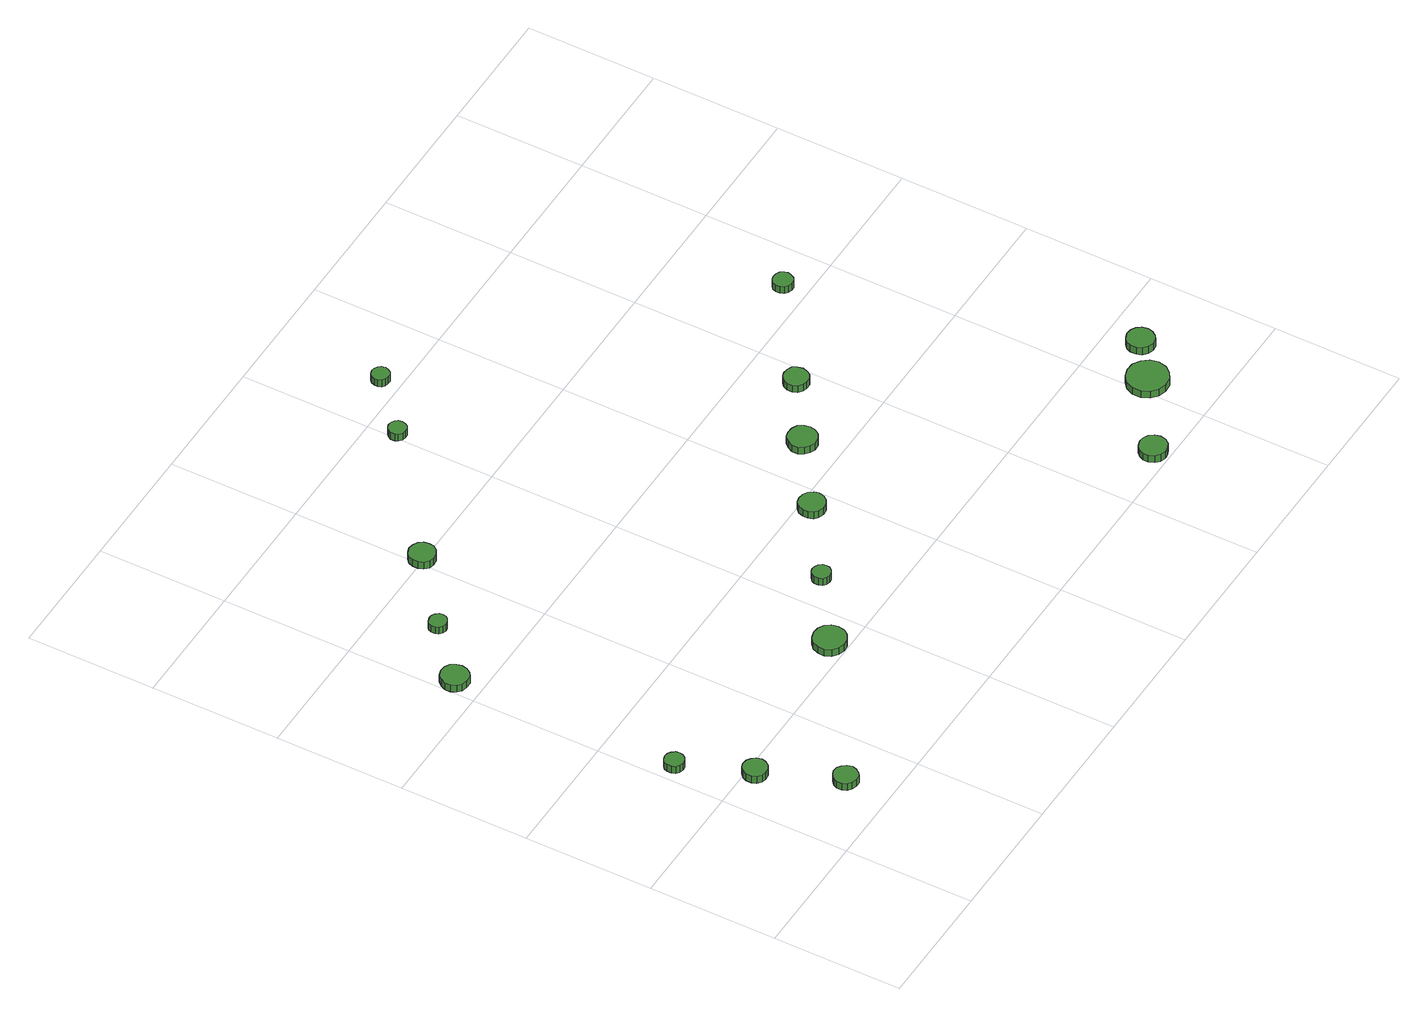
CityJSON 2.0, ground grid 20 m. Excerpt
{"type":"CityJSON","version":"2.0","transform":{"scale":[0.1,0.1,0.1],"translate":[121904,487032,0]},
"CityObjects":{
"tree1":{"type":"SolitaryVegetationObject","attributes":{"function":"something"},"geometry":[{"type":"MultiSurface","lod":"1","boundaries":[[[0,1,2,3,4,5,6,7,8,9,10,11,12,13,14]],[[15,16,17,18,19,20,21,22,23,24,25,26,27,28,29]],[[0,29,28,1]],[[1,28,27,2]],[[2,27,26,3]],[[3,26,25,4]],[[4,25,24,5]],[[5,24,23,6]],[[6,23,22,7]],[[7,22,21,8]],[[8,21,20,9]],[[9,20,19,10]],[[10,19,18,11]],[[11,18,17,12]],[[12,17,16,13]],[[13,16,15,14]],[[14,15,29,0]]]}]},
"tree2":{"type":"SolitaryVegetationObject","attributes":{"function":"something"},"geometry":[{"type":"MultiSurface","lod":"1","boundaries":[[[30,31,32,33,34,35,36,37,38,39,40,41,42,43,44]],[[45,46,47,48,49,50,51,52,53,54,55,56,57,58,59]],[[30,59,58,31]],[[31,58,57,32]],[[32,57,56,33]],[[33,56,55,34]],[[34,55,54,35]],[[35,54,53,36]],[[36,53,52,37]],[[37,52,51,38]],[[38,51,50,39]],[[39,50,49,40]],[[40,49,48,41]],[[41,48,47,42]],[[42,47,46,43]],[[43,46,45,44]],[[44,45,59,30]]]}]},
"tree3":{"type":"SolitaryVegetationObject","attributes":{"function":"something"},"geometry":[{"type":"MultiSurface","lod":"1","boundaries":[[[60,61,62,63,64,65,66,67,68,69,70,71,72,73,74]],[[75,76,77,78,79,80,81,82,83,84,85,86,87,88,89]],[[60,89,88,61]],[[61,88,87,62]],[[62,87,86,63]],[[63,86,85,64]],[[64,85,84,65]],[[65,84,83,66]],[[66,83,82,67]],[[67,82,81,68]],[[68,81,80,69]],[[69,80,79,70]],[[70,79,78,71]],[[71,78,77,72]],[[72,77,76,73]],[[73,76,75,74]],[[74,75,89,60]]]}]},
"tree4":{"type":"SolitaryVegetationObject","attributes":{"function":"something"},"geometry":[{"type":"MultiSurface","lod":"1","boundaries":[[[90,91,92,93,94,95,96,97,98,99,100,101,102,103,104]],[[105,106,107,108,109,110,111,112,113,114,115,116,117,118,119]],[[90,119,118,91]],[[91,118,117,92]],[[92,117,116,93]],[[93,116,115,94]],[[94,115,114,95]],[[95,114,113,96]],[[96,113,112,97]],[[97,112,111,98]],[[98,111,110,99]],[[99,110,109,100]],[[100,109,108,101]],[[101,108,107,102]],[[102,107,106,103]],[[103,106,105,104]],[[104,105,119,90]]]}]},
"tree5":{"type":"SolitaryVegetationObject","attributes":{"function":"something"},"geometry":[{"type":"MultiSurface","lod":"1","boundaries":[[[120,121,122,123,124,125,126,127,128,129,130,131,132,133,134]],[[135,136,137,138,139,140,141,142,143,144,145,146,147,148,149]],[[120,149,148,121]],[[121,148,147,122]],[[122,147,146,123]],[[123,146,145,124]],[[124,145,144,125]],[[125,144,143,126]],[[126,143,142,127]],[[127,142,141,128]],[[128,141,140,129]],[[129,140,139,130]],[[130,139,138,131]],[[131,138,137,132]],[[132,137,136,133]],[[133,136,135,134]],[[134,135,149,120]]]}]},
"tree6":{"type":"SolitaryVegetationObject","attributes":{"function":"something"},"geometry":[{"type":"MultiSurface","lod":"1","boundaries":[[[150,151,152,153,154,155,156,157,158,159,160,161,162,163,164]],[[165,166,167,168,169,170,171,172,173,174,175,176,177,178,179]],[[150,179,178,151]],[[151,178,177,152]],[[152,177,176,153]],[[153,176,175,154]],[[154,175,174,155]],[[155,174,173,156]],[[156,173,172,157]],[[157,172,171,158]],[[158,171,170,159]],[[159,170,169,160]],[[160,169,168,161]],[[161,168,167,162]],[[162,167,166,163]],[[163,166,165,164]],[[164,165,179,150]]]}]},
"tree7":{"type":"SolitaryVegetationObject","attributes":{"function":"something"},"geometry":[{"type":"MultiSurface","lod":"1","boundaries":[[[180,181,182,183,184,185,186,187,188,189,190,191,192,193,194]],[[195,196,197,198,199,200,201,202,203,204,205,206,207,208,209]],[[180,209,208,181]],[[181,208,207,182]],[[182,207,206,183]],[[183,206,205,184]],[[184,205,204,185]],[[185,204,203,186]],[[186,203,202,187]],[[187,202,201,188]],[[188,201,200,189]],[[189,200,199,190]],[[190,199,198,191]],[[191,198,197,192]],[[192,197,196,193]],[[193,196,195,194]],[[194,195,209,180]]]}]},
"tree8":{"type":"SolitaryVegetationObject","attributes":{"function":"something"},"geometry":[{"type":"MultiSurface","lod":"1","boundaries":[[[210,211,212,213,214,215,216,217,218,219,220,221,222,223,224]],[[225,226,227,228,229,230,231,232,233,234,235,236,237,238,239]],[[210,239,238,211]],[[211,238,237,212]],[[212,237,236,213]],[[213,236,235,214]],[[214,235,234,215]],[[215,234,233,216]],[[216,233,232,217]],[[217,232,231,218]],[[218,231,230,219]],[[219,230,229,220]],[[220,229,228,221]],[[221,228,227,222]],[[222,227,226,223]],[[223,226,225,224]],[[224,225,239,210]]]}]},
"tree9":{"type":"SolitaryVegetationObject","attributes":{"function":"something"},"geometry":[{"type":"MultiSurface","lod":"1","boundaries":[[[240,241,242,243,244,245,246,247,248,249,250,251,252,253,254]],[[255,256,257,258,259,260,261,262,263,264,265,266,267,268,269]],[[240,269,268,241]],[[241,268,267,242]],[[242,267,266,243]],[[243,266,265,244]],[[244,265,264,245]],[[245,264,263,246]],[[246,263,262,247]],[[247,262,261,248]],[[248,261,260,249]],[[249,260,259,250]],[[250,259,258,251]],[[251,258,257,252]],[[252,257,256,253]],[[253,256,255,254]],[[254,255,269,240]]]}]},
"tree10":{"type":"SolitaryVegetationObject","attributes":{"function":"something"},"geometry":[{"type":"MultiSurface","lod":"1","boundaries":[[[270,271,272,273,274,275,276,277,278,279,280,281,282,283,284]],[[285,286,287,288,289,290,291,292,293,294,295,296,297,298,299]],[[270,299,298,271]],[[271,298,297,272]],[[272,297,296,273]],[[273,296,295,274]],[[274,295,294,275]],[[275,294,293,276]],[[276,293,292,277]],[[277,292,291,278]],[[278,291,290,279]],[[279,290,289,280]],[[280,289,288,281]],[[281,288,287,282]],[[282,287,286,283]],[[283,286,285,284]],[[284,285,299,270]]]}]},
"tree11":{"type":"SolitaryVegetationObject","attributes":{"function":"something"},"geometry":[{"type":"MultiSurface","lod":"1","boundaries":[[[300,301,302,303,304,305,306,307,308,309,310,311,312,313,314]],[[315,316,317,318,319,320,321,322,323,324,325,326,327,328,329]],[[300,329,328,301]],[[301,328,327,302]],[[302,327,326,303]],[[303,326,325,304]],[[304,325,324,305]],[[305,324,323,306]],[[306,323,322,307]],[[307,322,321,308]],[[308,321,320,309]],[[309,320,319,310]],[[310,319,318,311]],[[311,318,317,312]],[[312,317,316,313]],[[313,316,315,314]],[[314,315,329,300]]]}]},
"tree12":{"type":"SolitaryVegetationObject","attributes":{"function":"something"},"geometry":[{"type":"MultiSurface","lod":"1","boundaries":[[[330,331,332,333,334,335,336,337,338,339,340,341,342,343,344]],[[345,346,347,348,349,350,351,352,353,354,355,356,357,358,359]],[[330,359,358,331]],[[331,358,357,332]],[[332,357,356,333]],[[333,356,355,334]],[[334,355,354,335]],[[335,354,353,336]],[[336,353,352,337]],[[337,352,351,338]],[[338,351,350,339]],[[339,350,349,340]],[[340,349,348,341]],[[341,348,347,342]],[[342,347,346,343]],[[343,346,345,344]],[[344,345,359,330]]]}]},
"tree13":{"type":"SolitaryVegetationObject","attributes":{"function":"something"},"geometry":[{"type":"MultiSurface","lod":"1","boundaries":[[[360,361,362,363,364,365,366,367,368,369,370,371,372,373,374]],[[375,376,377,378,379,380,381,382,383,384,385,386,387,388,389]],[[360,389,388,361]],[[361,388,387,362]],[[362,387,386,363]],[[363,386,385,364]],[[364,385,384,365]],[[365,384,383,366]],[[366,383,382,367]],[[367,382,381,368]],[[368,381,380,369]],[[369,380,379,370]],[[370,379,378,371]],[[371,378,377,372]],[[372,377,376,373]],[[373,376,375,374]],[[374,375,389,360]]]}]},
"tree14":{"type":"SolitaryVegetationObject","attributes":{"function":"something"},"geometry":[{"type":"MultiSurface","lod":"1","boundaries":[[[390,391,392,393,394,395,396,397,398,399,400,401,402,403,404]],[[405,406,407,408,409,410,411,412,413,414,415,416,417,418,419]],[[390,419,418,391]],[[391,418,417,392]],[[392,417,416,393]],[[393,416,415,394]],[[394,415,414,395]],[[395,414,413,396]],[[396,413,412,397]],[[397,412,411,398]],[[398,411,410,399]],[[399,410,409,400]],[[400,409,408,401]],[[401,408,407,402]],[[402,407,406,403]],[[403,406,405,404]],[[404,405,419,390]]]}]},
"tree15":{"type":"SolitaryVegetationObject","attributes":{"function":"something"},"geometry":[{"type":"MultiSurface","lod":"1","boundaries":[[[420,421,422,423,424,425,426,427,428,429,430,431,432,433,434]],[[435,436,437,438,439,440,441,442,443,444,445,446,447,448,449]],[[420,449,448,421]],[[421,448,447,422]],[[422,447,446,423]],[[423,446,445,424]],[[424,445,444,425]],[[425,444,443,426]],[[426,443,442,427]],[[427,442,441,428]],[[428,441,440,429]],[[429,440,439,430]],[[430,439,438,431]],[[431,438,437,432]],[[432,437,436,433]],[[433,436,435,434]],[[434,435,449,420]]]}]},
"tree16":{"type":"SolitaryVegetationObject","attributes":{"function":"something"},"geometry":[{"type":"MultiSurface","lod":"1","boundaries":[[[450,451,452,453,454,455,456,457,458,459,460,461,462,463,464]],[[465,466,467,468,469,470,471,472,473,474,475,476,477,478,479]],[[450,479,478,451]],[[451,478,477,452]],[[452,477,476,453]],[[453,476,475,454]],[[454,475,474,455]],[[455,474,473,456]],[[456,473,472,457]],[[457,472,471,458]],[[458,471,470,459]],[[459,470,469,460]],[[460,469,468,461]],[[461,468,467,462]],[[462,467,466,463]],[[463,466,465,464]],[[464,465,479,450]]]}]},
"tree17":{"type":"SolitaryVegetationObject","attributes":{"function":"something"},"geometry":[{"type":"MultiSurface","lod":"1","boundaries":[[[480,481,482,483,484,485,486,487,488,489,490,491,492,493,494]],[[495,496,497,498,499,500,501,502,503,504,505,506,507,508,509]],[[480,509,508,481]],[[481,508,507,482]],[[482,507,506,483]],[[483,506,505,484]],[[484,505,504,485]],[[485,504,503,486]],[[486,503,502,487]],[[487,502,501,488]],[[488,501,500,489]],[[489,500,499,490]],[[490,499,498,491]],[[491,498,497,492]],[[492,497,496,493]],[[493,496,495,494]],[[494,495,509,480]]]}]}
},
"vertices":[
[38,290,20],[37,296,20],[33,301,20],[28,304,20],[22,305,20],[16,303,20],[11,299,20],[9,293,20],[9,287,20],[11,281,20],[16,277,20],[22,275,20],[28,276,20],[33,279,20],[37,284,20],[37,284,7],[33,279,7],[28,276,7],[22,275,7],[16,277,7],[11,281,7],[9,287,7],[9,293,7],[11,299,7],[16,303,7],[22,305,7],[28,304,7],[33,301,7],[37,296,7],[38,290,7],
[88,186,16],[86,194,16],[81,200,16],[75,204,16],[67,205,16],[60,203,16],[54,197,16],[51,190,16],[51,182,16],[54,175,16],[60,170,16],[67,168,16],[75,169,16],[81,172,16],[86,179,16],[86,179,3],[81,172,3],[75,169,3],[67,168,3],[60,170,3],[54,175,3],[51,182,3],[51,190,3],[54,197,3],[60,203,3],[67,205,3],[75,204,3],[81,200,3],[86,194,3],[88,186,3],
[139,70,15],[137,78,15],[132,84,15],[126,88,15],[118,89,15],[111,86,15],[105,81,15],[102,74,15],[102,66,15],[105,59,15],[111,54,15],[118,52,15],[126,52,15],[132,56,15],[137,63,15],[137,63,2],[132,56,2],[126,52,2],[118,52,2],[111,54,2],[105,59,2],[102,66,2],[102,74,2],[105,81,2],[111,86,2],[118,89,2],[126,88,2],[132,84,2],[137,78,2],[139,70,2],
[42,642,15],[40,650,15],[35,658,15],[28,662,15],[19,663,15],[10,660,15],[4,654,15],[0,646,15],[0,637,15],[4,629,15],[10,623,15],[19,621,15],[28,621,15],[35,626,15],[40,633,15],[40,633,2],[35,626,2],[28,621,2],[19,621,2],[10,623,2],[4,629,2],[0,637,2],[0,646,2],[4,654,2],[10,660,2],[19,663,2],[28,662,2],[35,658,2],[40,650,2],[42,642,2],
[117,716,15],[116,721,15],[112,726,15],[107,729,15],[102,729,15],[96,727,15],[92,724,15],[90,719,15],[90,713,15],[92,708,15],[96,704,15],[102,702,15],[107,703,15],[112,706,15],[116,710,15],[116,710,2],[112,706,2],[107,703,2],[102,702,2],[96,704,2],[92,708,2],[90,713,2],[90,719,2],[92,724,2],[96,727,2],[102,729,2],[107,729,2],[112,726,2],[116,721,2],[117,716,2],
[369,225,17],[367,235,17],[361,243,17],[352,248,17],[342,249,17],[332,246,17],[324,239,17],[320,230,17],[320,219,17],[324,210,17],[332,203,17],[342,200,17],[352,201,17],[361,206,17],[367,214,17],[367,214,4],[361,206,4],[352,201,4],[342,200,4],[332,203,4],[324,210,4],[320,219,4],[320,230,4],[324,239,4],[332,246,4],[342,249,4],[352,248,4],[361,243,4],[367,235,4],[369,225,4],
[227,801,18],[226,809,18],[221,816,18],[213,820,18],[205,821,18],[197,818,18],[191,813,18],[188,805,18],[188,797,18],[191,789,18],[197,783,18],[205,781,18],[213,782,18],[221,786,18],[226,793,18],[226,793,5],[221,786,5],[213,782,5],[205,781,5],[197,783,5],[191,789,5],[188,797,5],[188,805,5],[191,813,5],[197,818,5],[205,821,5],[213,820,5],[221,816,5],[226,809,5],[227,801,5],
[468,301,15],[467,306,15],[463,311,15],[458,314,15],[452,315,15],[447,313,15],[442,309,15],[440,304,15],[440,298,15],[442,292,15],[447,288,15],[452,286,15],[458,287,15],[463,290,15],[467,295,15],[467,295,2],[463,290,2],[458,287,2],[452,286,2],[447,288,2],[442,292,2],[440,298,2],[440,304,2],[442,309,2],[447,313,2],[452,315,2],[458,314,2],[463,311,2],[467,306,2],[468,301,2],
[588,381,15],[586,389,15],[581,396,15],[574,400,15],[565,401,15],[557,399,15],[551,393,15],[548,385,15],[548,377,15],[551,369,15],[557,364,15],[565,361,15],[574,362,15],[581,366,15],[586,373,15],[586,373,2],[581,366,2],[574,362,2],[565,361,2],[557,364,2],[551,369,2],[548,377,2],[548,385,2],[551,393,2],[557,399,2],[565,401,2],[574,400,2],[581,396,2],[586,389,2],[588,381,2],
[420,955,17],[419,961,17],[416,965,17],[411,968,17],[405,969,17],[400,967,17],[395,963,17],[393,958,17],[393,952,17],[395,947,17],[400,943,17],[405,942,17],[411,942,17],[416,945,17],[419,950,17],[419,950,4],[416,945,4],[411,942,4],[405,942,4],[400,943,4],[395,947,4],[393,952,4],[393,958,4],[395,963,4],[400,967,4],[405,969,4],[411,968,4],[416,965,4],[419,961,4],[420,955,4],
[504,1030,15],[502,1036,15],[499,1040,15],[494,1043,15],[489,1044,15],[483,1042,15],[479,1038,15],[477,1033,15],[477,1027,15],[479,1022,15],[483,1019,15],[489,1017,15],[494,1017,15],[499,1020,15],[502,1025,15],[502,1025,2],[499,1020,2],[494,1017,2],[489,1017,2],[483,1019,2],[479,1022,2],[477,1027,2],[477,1033,2],[479,1038,2],[483,1042,2],[489,1044,2],[494,1043,2],[499,1040,2],[502,1036,2],[504,1030,2],
[695,457,16],[693,466,16],[688,474,16],[680,478,16],[670,479,16],[662,477,16],[655,470,16],[651,462,16],[651,452,16],[655,444,16],[662,438,16],[670,435,16],[680,436,16],[688,440,16],[693,448,16],[693,448,3],[688,440,3],[680,436,3],[670,435,3],[662,438,3],[655,444,3],[651,452,3],[651,462,3],[655,470,3],[662,477,3],[670,479,3],[680,478,3],[688,474,3],[693,466,3],[695,457,3],
[924,25,14],[922,34,14],[917,41,14],[909,45,14],[901,46,14],[892,43,14],[886,37,14],[882,29,14],[882,21,14],[886,13,14],[892,7,14],[901,4,14],[909,5,14],[917,9,14],[922,16,14],[922,16,1],[917,9,1],[909,5,1],[901,4,1],[892,7,1],[886,13,1],[882,21,1],[882,29,1],[886,37,1],[892,43,1],[901,46,1],[909,45,1],[917,41,1],[922,34,1],[924,25,1],
[793,525,14],[791,533,14],[787,540,14],[780,543,14],[772,544,14],[765,542,14],[759,537,14],[756,529,14],[756,521,14],[759,514,14],[765,509,14],[772,507,14],[780,507,14],[787,511,14],[791,518,14],[791,518,1],[787,511,1],[780,507,1],[772,507,1],[765,509,1],[759,514,1],[756,521,1],[756,529,1],[759,537,1],[765,542,1],[772,544,1],[780,543,1],[787,540,1],[791,533,1],[793,525,1],
[1051,101,14],[1048,114,14],[1040,124,14],[1029,131,14],[1016,132,14],[1003,128,14],[994,120,14],[988,108,14],[988,94,14],[994,82,14],[1003,74,14],[1016,70,14],[1029,71,14],[1040,78,14],[1048,88,14],[1048,88,1],[1040,78,1],[1029,71,1],[1016,70,1],[1003,74,1],[994,82,1],[988,94,1],[988,108,1],[994,120,1],[1003,128,1],[1016,132,1],[1029,131,1],[1040,124,1],[1048,114,1],[1051,101,1],
[947,637,15],[945,643,15],[942,648,15],[936,651,15],[930,652,15],[924,650,15],[919,646,15],[917,640,15],[917,634,15],[919,628,15],[924,624,15],[930,622,15],[936,622,15],[942,626,15],[945,631,15],[945,631,2],[942,626,2],[936,622,2],[930,622,2],[924,624,2],[919,628,2],[917,634,2],[917,640,2],[919,646,2],[924,650,2],[930,652,2],[936,651,2],[942,648,2],[945,643,2],[947,637,2],
[1101,147,14],[1099,156,14],[1094,163,14],[1087,167,14],[1078,168,14],[1070,165,14],[1063,160,14],[1060,152,14],[1060,143,14],[1063,135,14],[1070,129,14],[1078,126,14],[1087,127,14],[1094,132,14],[1099,139,14],[1099,139,1],[1094,132,1],[1087,127,1],[1078,126,1],[1070,129,1],[1063,135,1],[1060,143,1],[1060,152,1],[1063,160,1],[1070,165,1],[1078,168,1],[1087,167,1],[1094,163,1],[1099,156,1],[1101,147,1]
]}
